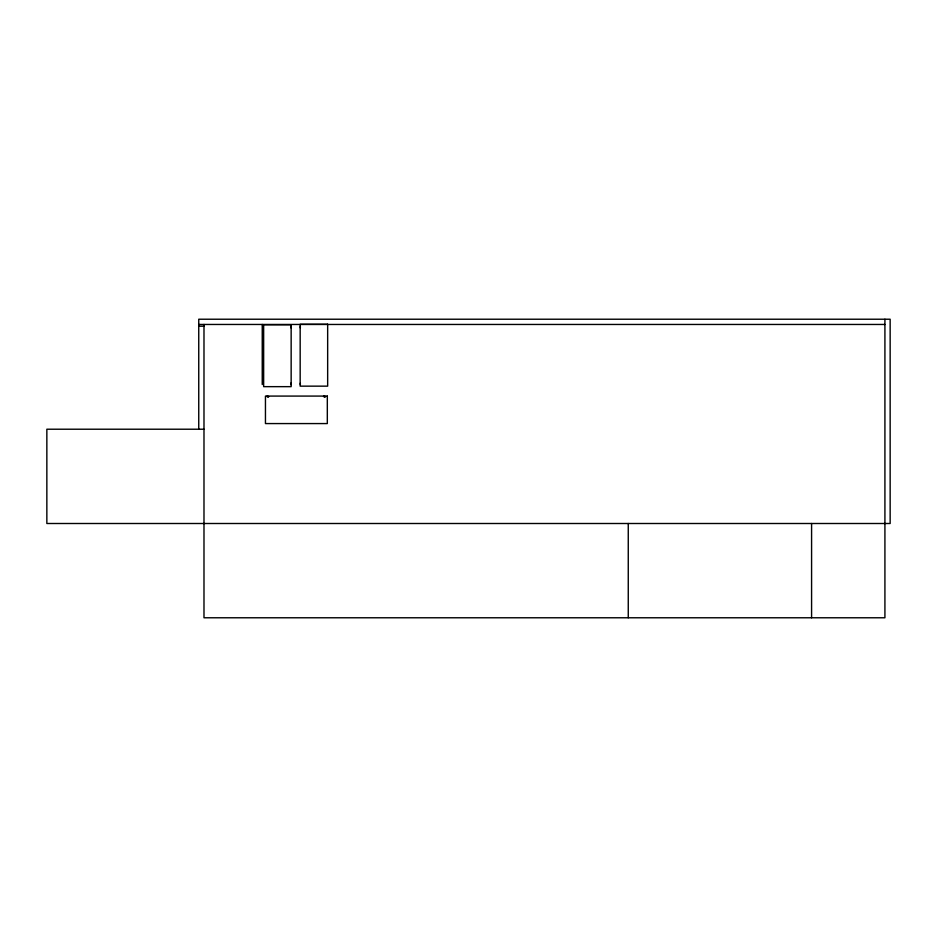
<?xml version="1.0" encoding="UTF-8"?>
<svg xmlns="http://www.w3.org/2000/svg" width="937" height="937" viewBox="0 0 937 937"><rect width="100%" height="100%" fill="white"/><g stroke="black" fill="none" stroke-linecap="round" stroke-linejoin="round"><path stroke-width="1.41" d="M290.974 327.856L290.974 326.275M300.332 326.334L300.332 327.915M290.974 384.603L290.974 383.022M300.332 383.081L300.332 384.662M267.572 396.808L268.263 396.808M324.19 396.808L324.87 396.808M198.749 324.46L884.915 324.46M198.749 326.205L203.985 326.205M203.985 429.216L46.85 429.216L46.85 523.502L890.15 523.502L890.15 319.224L198.749 319.224L198.749 429.216M884.915 319.224L884.915 617.776L203.985 617.776L203.985 324.46M811.583 523.502L811.583 617.776M628.258 523.502L628.258 617.776M262.243 324.46L262.243 384.51M266.811 396.421L268.767 396.609L266.811 396.421M323.558 396.421L325.514 396.609L323.558 396.421M327.657 324.284L300.168 324.284L300.168 386.149L327.657 386.149L327.657 324.284M291.149 324.788L263.648 324.788L263.648 386.653L291.149 386.653L291.149 324.788M327.318 396.082L265.452 396.082L265.452 423.571L327.318 423.571L327.318 396.082"/></g></svg>
